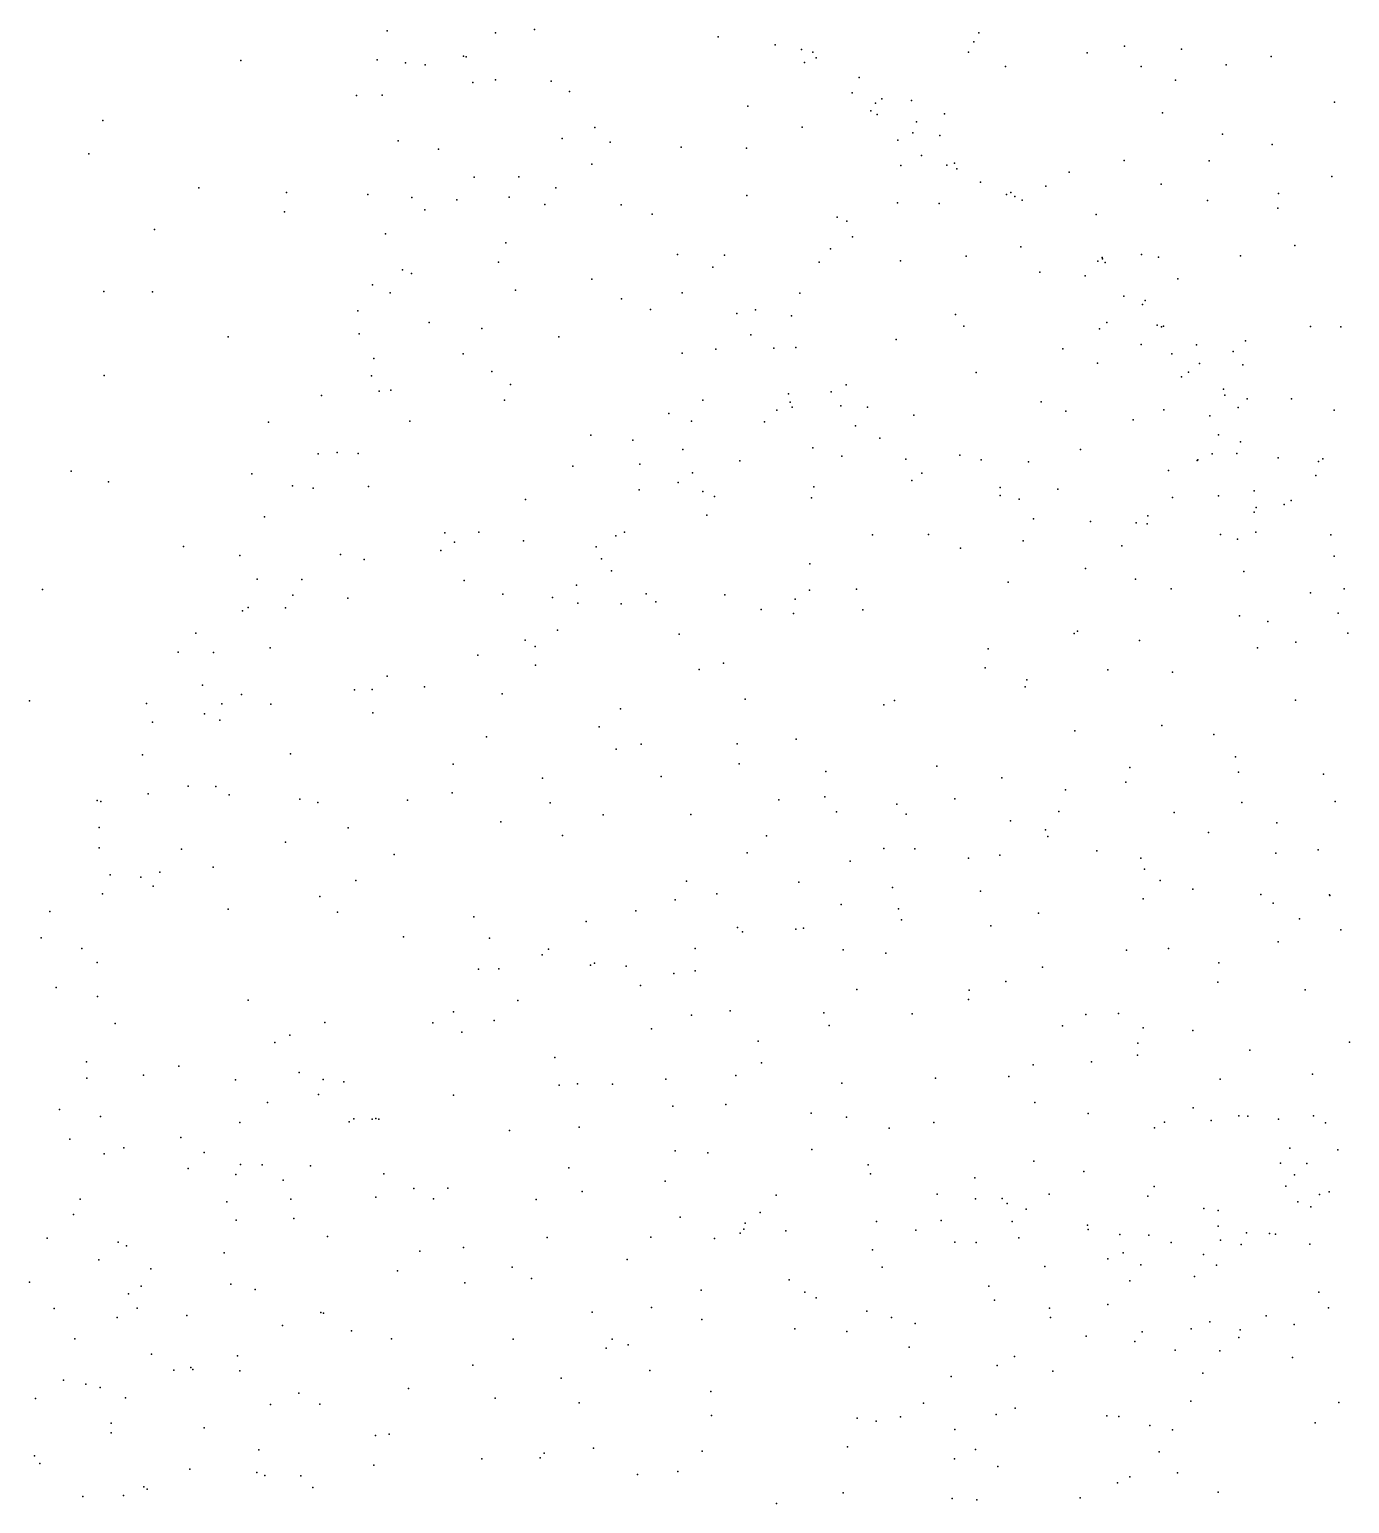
# Model space of a CAD drawing. Header units: metres. Extents: x -24.3 to 24.3, y -27.7 to 27.7.
# Drawn here: x -18.295 to -15.281, y 0.015 to 3.381 of the extents above; entities that cross this region are included whole.
import ezdxf

# ---------------------------------------------------------------- set-up
doc = ezdxf.new("R2010")
doc.units = ezdxf.units.M

msp = doc.modelspace()

# ---------------------------------------------------------------- linework, layer by layer
for p in [(-17.4784, 3.3781, -0.2259), (-17.2307, 3.3734, 1.2323), (-17.1418, 3.3809, 0.6139), (-16.1274, 3.3736, 8.3903), (-16.7227, 3.3642, -6.3585), (-16.5927, 3.3461, -5.927), (-16.532, 3.3349, -4.2849), (-16.1386, 3.3526, -3.1224), (-15.7951, 3.343, 9.3791), (-15.6647, 3.3357, 7.6974), (-17.8126, 3.3104, -0.6151), (-17.5008, 3.3114, 3.0753), (-17.4363, 3.3047, 2.3174), (-17.3917, 3.3003, 3.8318), (-17.3038, 3.3201, -0.0688), (-17.2977, 3.3181, 1.5316), (-16.5254, 3.3058, -5.4824), (-16.5062, 3.3288, -4.6776), (-16.4986, 3.3158, -5.0129), (-16.1514, 3.3288, 8.6603), (-15.8805, 3.3274, 7.8287), (-15.563, 3.3, -2.4768), (-15.4604, 3.3194, 5.0697), (-17.2306, 3.2657, 4.3475), (-16.4003, 3.2713, 5.0384), (-16.0666, 3.2961, 7.9897), (-15.7567, 3.2965, -2.7568), (-17.2827, 3.2597, -7.713), (-17.1037, 3.2632, 0.2188), (-17.0623, 3.2389, 0.875), (-16.4164, 3.2365, -5.7952), (-15.6784, 3.265, 9.5522), (-17.5483, 3.2301, -0.5167), (-17.4895, 3.2312, 3.5105), (-16.655, 3.2059, -6.7989), (-16.3636, 3.2124, -4.8276), (-16.3486, 3.2227, -4.4986), (-16.2811, 3.2185, -3.7326), (-15.3155, 3.2148, 10.0014), (-18.1276, 3.1729, -0.8391), (-16.3741, 3.195, -6.0219), (-16.3594, 3.187, -5.2619), (-16.27, 3.1697, -4.2884), (-16.2057, 3.1885, 8.8412), (-15.7084, 3.1906, 5.1468), (-17.0785, 3.1316, 0.0325), (-17.0044, 3.1567, -7.4423), (-16.5306, 3.1576, -6.6262), (-16.2784, 3.1448, -5.4881), (-16.2162, 3.1389, -4.0676), (-15.5709, 3.1417, 7.3732), (-17.4533, 3.1263, 3.7099), (-17.3612, 3.1078, 2.0109), (-16.9692, 3.1235, 0.5523), (-16.807, 3.1125, -7.1688), (-16.658, 3.1099, 5.1251), (-16.3124, 3.1283, 8.0283), (-15.458, 3.1181, -2.3119), (-18.1592, 3.0968, -8.5427), (-17.0112, 3.0734, 1.088), (-16.3056, 3.0706, -6.3139), (-16.2584, 3.0933, 7.7414), (-16.2006, 3.0709, 5.2559), (-16.1831, 3.0754, -4.5629), (-15.7958, 3.0817, 9.4858), (-15.6013, 3.0813, 9.7275), (-17.2797, 3.0436, -7.8436), (-17.1773, 3.0441, -0.2418), (-16.1778, 3.063, -6.0059), (-16.124, 3.032, -4.7843), (-15.9211, 3.055, -3.1226), (-15.3215, 3.045, 5.1803), (-17.9084, 3.0193, -8.3769), (-17.708, 3.0086, -8.2386), (-17.5222, 3.004, 3.4657), (-17.4221, 2.9973, -8.0506), (-17.1996, 2.9983, 1.5628), (-17.0929, 3.0192, -7.6247), (-16.6574, 3.0021, -7.0528), (-16.0644, 3.0044, -5.073), (-16.0543, 3.0084, -5.424), (-16.0456, 2.9998, -3.9532), (-15.9742, 3.0231, 5.3025), (-15.7109, 3.0279, -2.8043), (-15.4436, 3.0062, 7.1256), (-17.7126, 2.9645, -0.7814), (-17.3924, 2.9692, 2.2671), (-17.3189, 2.992, -0.5253), (-17.1179, 2.9811, 1.3271), (-16.9439, 2.9803, 0.8936), (-16.3129, 2.9852, 8.8515), (-16.2182, 2.9832, 7.5415), (-16.0282, 2.9912, 7.4153), (-15.6055, 2.9901, 5.2516), (-15.4449, 2.9729, 9.9347), (-16.8733, 2.9588, 0.395), (-16.4512, 2.9523, 8.6838), (-16.4289, 2.9429, 5.3267), (-15.8597, 2.9584, 7.2416), (-18.0092, 2.9243, -0.9484), (-17.4823, 2.9143, 3.7613), (-16.416, 2.9076, -6.7696), (-17.2075, 2.8935, 4.8318), (-16.8151, 2.8672, 0.088), (-16.708, 2.8658, -7.2985), (-16.466, 2.8799, 7.8505), (-16.1567, 2.8636, 9.1025), (-16.0312, 2.8844, -6.0761), (-15.7561, 2.8672, -2.9908), (-15.5303, 2.8639, -2.494), (-15.4059, 2.8873, -2.1175), (-17.4435, 2.8318, 2.6338), (-17.224, 2.8498, 1.8086), (-16.735, 2.8385, 5.2922), (-16.4919, 2.8493, 8.1956), (-16.306, 2.8529, 7.3701), (-15.8554, 2.8516, -4.1164), (-15.8456, 2.8603, -4.7183), (-15.8454, 2.8573, -3.5741), (-15.8391, 2.8488, -4.3594), (-15.7172, 2.8609, 9.6733), (-17.5114, 2.7975, 3.3606), (-17.4228, 2.8236, 4.1964), (-17.0106, 2.8104, -0.4116), (-15.9884, 2.8269, 9.3355), (-15.8846, 2.8187, 7.0432), (-15.6735, 2.8114, 6.9117), (-18.1253, 2.7827, -1.1131), (-18.014, 2.7817, -8.4777), (-17.4715, 2.7797, 3.0128), (-17.1854, 2.7856, -0.6982), (-16.9434, 2.7656, 1.2383), (-16.8051, 2.7798, 0.5216), (-16.536, 2.7786, 8.4105), (-15.7965, 2.7721, -5.6654), (-15.7479, 2.7621, -3.9247), (-17.5451, 2.7383, -0.878), (-16.8769, 2.7412, -7.5492), (-16.6802, 2.7322, -0.1875), (-16.6372, 2.7405, 0.2011), (-16.5553, 2.7272, -7.2109), (-16.1806, 2.73, -6.5951), (-15.7535, 2.7526, -5.2306), (-17.3824, 2.7114, 4.643), (-17.2624, 2.6984, 4.9955), (-16.1618, 2.7034, 7.013), (-15.852, 2.697, 9.5448), (-15.8349, 2.7119, 5.5553), (-15.72, 2.7055, -3.371), (-15.7108, 2.7019, -5.4611), (-15.7055, 2.7037, -4.9035), (-15.37, 2.703, -1.884), (-15.3007, 2.7016, 5.4141), (-17.8413, 2.679, -1.0621), (-17.5424, 2.6856, 3.5695), (-17.0864, 2.6793, 1.5726), (-16.6478, 2.6839, 7.7116), (-16.3162, 2.6732, -6.8816), (-15.7565, 2.6619, -5.8655), (-15.6303, 2.661, -2.8203), (-15.519, 2.6697, -2.227), (-17.5087, 2.6299, 3.1687), (-17.3048, 2.64, -0.8793), (-16.8048, 2.6416, 5.4636), (-16.7281, 2.6507, -0.5506), (-16.5956, 2.6529, 8.1741), (-16.5454, 2.6543, 5.5717), (-15.9357, 2.6513, 6.7963), (-15.687, 2.6399, 6.6868), (-15.5465, 2.6454, 5.5723), (-17.2391, 2.5999, 2.0671), (-16.1332, 2.5979, 9.2407), (-15.8566, 2.6188, -6.1887), (-15.6486, 2.5985, -3.5837), (-15.6239, 2.6184, -4.0952), (-15.5244, 2.6154, -2.6102), (-18.1244, 2.5904, -1.2631), (-17.5139, 2.5901, 4.4173), (-17.1963, 2.5703, 5.296), (-16.4304, 2.5695, 0.2419), (-15.6648, 2.5876, -5.6435), (-15.5688, 2.5593, -4.3893), (-17.6285, 2.5453, 3.9486), (-17.4968, 2.5551, -8.1645), (-17.4696, 2.5569, 4.8254), (-17.2105, 2.5341, -7.9923), (-16.7577, 2.5344, 1.0738), (-16.5617, 2.5486, 5.7862), (-16.5582, 2.5296, 0.5746), (-16.4642, 2.5534, -0.3594), (-15.9848, 2.5306, 6.5735), (-15.5655, 2.5461, -5.1905), (-15.5152, 2.5377, 6.4809), (-15.4138, 2.5374, 9.9114), (-16.8355, 2.5036, 5.7523), (-16.5889, 2.5116, -0.7245), (-16.5539, 2.5182, 8.6418), (-16.4428, 2.5216, 6.9722), (-16.3816, 2.5185, -0.0893), (-16.2757, 2.4999, 9.0957), (-15.9285, 2.5091, 5.7961), (-15.7049, 2.512, 5.7974), (-15.6004, 2.4989, 9.7965), (-15.5356, 2.5175, -4.8254), (-15.316, 2.5116, 5.5524), (-17.749, 2.4838, -1.1719), (-17.4263, 2.4867, -1.0426), (-16.7832, 2.4865, 7.3963), (-16.6171, 2.4847, 7.1712), (-16.4089, 2.4759, 8.9245), (-15.7748, 2.4892, 6.3202), (-17.0134, 2.4541, -0.9921), (-16.9177, 2.4428, 1.4603), (-16.5065, 2.4254, 6.0282), (-16.3531, 2.448, -0.584), (-15.58, 2.455, -3.3112), (-15.5297, 2.4393, -3.8745), (-17.6361, 2.4121, 3.5837), (-17.5927, 2.4152, 3.2596), (-17.5447, 2.4128, 4.9772), (-16.8033, 2.4216, 7.0369), (-16.673, 2.3957, 8.4506), (-16.4403, 2.4067, 6.5077), (-16.2942, 2.3997, 0.4186), (-16.1707, 2.4086, 6.3492), (-16.1219, 2.3983, -0.6084), (-16.0138, 2.3938, -0.9672), (-15.8956, 2.4217, 6.0722), (-15.6289, 2.3969, 6.0504), (-15.6272, 2.3985, -2.0116), (-15.5948, 2.4115, -5.8891), (-15.5382, 2.4123, -3.5276), (-15.4437, 2.4029, -1.6281), (-15.3519, 2.3943, -1.148), (-15.342, 2.4001, 6.2643), (-18.1996, 2.372, -1.469), (-17.7873, 2.3664, -8.3673), (-17.0543, 2.3835, 5.8103), (-16.9011, 2.388, 5.9836), (-16.7814, 2.3686, 6.694), (-16.2576, 2.3679, -7.1001), (-15.6945, 2.3741, -0.9884), (-15.3581, 2.3624, 5.7938), (-18.1141, 2.3481, -8.4853), (-17.6944, 2.3385, 3.7874), (-17.6469, 2.3332, 4.7919), (-17.5208, 2.3376, 5.3069), (-16.903, 2.3298, -7.8156), (-16.8142, 2.3467, 8.0011), (-16.7573, 2.3255, 6.407), (-16.5039, 2.3365, 6.2777), (-16.2807, 2.3512, -0.9833), (-16.0784, 2.335, 0.1248), (-15.947, 2.331, 9.4515), (-15.4988, 2.3273, -5.5452), (-17.1621, 2.3074, -1.1836), (-16.7308, 2.3145, 1.2581), (-16.5097, 2.3115, 1.0011), (-16.0786, 2.3168, -6.9126), (-16.035, 2.3082, -0.3604), (-15.685, 2.3119, -0.6932), (-15.58, 2.3162, -1.326), (-15.4944, 2.2894, -0.8083), (-15.4306, 2.296, -5.2634), (-15.4142, 2.3056, -4.4164), (-17.7583, 2.2677, -1.3452), (-16.7481, 2.2716, -1.0724), (-16.0024, 2.2631, -0.0937), (-15.8729, 2.2577, -6.5242), (-15.7419, 2.2705, -6.2688), (-15.4988, 2.2789, -3.0606), (-17.3464, 2.2317, 2.3998), (-17.269, 2.2328, 2.1657), (-16.9561, 2.2246, 6.383), (-16.9367, 2.2331, -1.206), (-16.3703, 2.2271, -7.2701), (-16.2422, 2.2279, 9.1394), (-15.768, 2.2544, -0.3852), (-15.7435, 2.2518, -1.5089), (-15.5754, 2.2275, -2.4543), (-15.4952, 2.2328, -2.7667), (-15.3238, 2.2269, 9.9499), (-17.9433, 2.2001, -1.4841), (-17.3557, 2.191, -8.1183), (-17.3244, 2.2101, 5.9491), (-17.1667, 2.2133, 6.143), (-17.0011, 2.1992, 7.1621), (-16.169, 2.1967, 0.6558), (-16.026, 2.2128, -1.3285), (-15.8013, 2.2019, -0.1732), (-15.5366, 2.2173, -0.4405), (-17.8145, 2.1795, 4.5006), (-17.5846, 2.1821, 5.5303), (-17.5306, 2.1704, 5.7852), (-16.9891, 2.1717, 1.7409), (-16.5135, 2.1605, -1.3234), (-15.316, 2.1782, -0.48), (-17.7749, 2.1259, 4.9333), (-17.6732, 2.1248, 3.1288), (-17.3024, 2.1224, -1.38), (-16.9662, 2.1443, 7.6102), (-15.8838, 2.15, -1.6701), (-15.7696, 2.1253, 0.077), (-15.5222, 2.1429, -0.1894), (-18.2648, 2.1021, -8.4153), (-17.6934, 2.089, -1.4606), (-17.2144, 2.0915, 6.4771), (-17.0462, 2.1122, 6.6307), (-16.8871, 2.0922, -1.3676), (-16.7074, 2.0898, -7.6416), (-16.5138, 2.1008, 8.7584), (-16.4066, 2.1029, 8.9578), (-16.0606, 2.1188, -1.5309), (-15.6881, 2.1034, -1.8481), (-15.3706, 2.0944, -2.9872), (-15.2934, 2.1035, -4.6065), (-17.7953, 2.0612, 3.8252), (-17.71, 2.0605, 5.3987), (-17.5683, 2.082, 2.8665), (-17.1009, 2.0838, -7.951), (-17.0433, 2.0705, 7.4109), (-16.9443, 2.069, 7.9086), (-16.8645, 2.0737, 1.5686), (-16.6242, 2.0561, 8.5544), (-16.5464, 2.0797, 1.2369), (-16.3921, 2.0553, 1.0645), (-17.8087, 2.0532, -8.3268), (-16.5505, 2.0475, -7.458), (-15.5324, 2.042, -2.3023), (-15.4673, 2.0289, -2.5139), (-15.307, 2.048, -4.017), (-17.9152, 2.0023, 4.3623), (-17.1628, 1.9865, 6.8869), (-17.0891, 2.0093, -1.4309), (-16.8116, 1.9999, 8.1791), (-15.9095, 2.0018, -6.6168), (-15.902, 2.0067, 0.4795), (-15.2853, 2.0023, 9.9616), (-17.9551, 1.959, 4.6668), (-17.875, 1.9582, 4.0662), (-17.7457, 1.9688, 5.7536), (-17.2714, 1.9524, -8.0408), (-17.1403, 1.9722, 2.0658), (-16.1065, 1.9663, 0.7801), (-15.7606, 1.9854, 0.3112), (-15.4915, 1.9689, 0.0058), (-15.4037, 1.9814, -5.5451), (-17.1396, 1.9291, 7.2687), (-16.7657, 1.9191, -1.501), (-16.7103, 1.9339, 8.3857), (-16.1128, 1.9232, 9.2837), (-17.4786, 1.9043, 2.6409), (-16.0178, 1.8955, -6.8362), (-15.833, 1.9183, -1.8423), (-15.6853, 1.9133, 9.7149), (-17.8995, 1.8838, 5.207), (-17.8105, 1.862, 3.5042), (-17.5529, 1.8726, -8.1511), (-17.5123, 1.874, 6.5146), (-17.3933, 1.8798, 6.7418), (-17.2156, 1.864, 7.0676), (-16.6612, 1.8518, -7.5649), (-16.0217, 1.8796, -1.7154), (-18.2944, 1.848, -1.8486), (-18.0277, 1.842, -1.7604), (-17.895, 1.8182, 5.8681), (-17.8556, 1.8412, 3.7492), (-17.7439, 1.8405, 3.2121), (-17.5106, 1.8207, -1.6138), (-16.9458, 1.8299, 1.7929), (-16.3447, 1.8389, -7.2383), (-16.3201, 1.8489, -1.6197), (-15.4048, 1.8494, -5.7217), (-18.014, 1.7992, 5.0036), (-17.8605, 1.8034, -8.2439), (-16.9942, 1.7886, -1.532), (-15.7098, 1.7916, 0.426), (-17.2517, 1.7656, 2.3267), (-16.5447, 1.7599, -1.6436), (-15.9086, 1.7796, 0.6827), (-15.5906, 1.7711, -6.0826), (-18.0369, 1.7243, 4.511), (-17.6987, 1.7265, -1.7082), (-16.9556, 1.7378, 7.8892), (-16.8983, 1.7492, -7.7909), (-16.6791, 1.7496, 1.5982), (-15.5417, 1.7199, 0.2702), (-17.3278, 1.7033, -7.9921), (-16.6745, 1.7036, 8.461), (-16.4767, 1.6867, -7.376), (-16.2236, 1.6983, 1.1394), (-15.7829, 1.6953, -6.4325), (-15.5345, 1.685, 15.3775), (-17.9327, 1.653, 6.1507), (-17.8693, 1.6522, 3.4557), (-17.1234, 1.6715, -7.8982), (-16.8527, 1.6752, 8.099), (-16.0753, 1.6718, 9.329), (-15.7922, 1.6622, 15.1543), (-15.3404, 1.68, 0.0401), (-18.1402, 1.6203, 4.9403), (-18.1321, 1.6183, 5.2946), (-18.0241, 1.6357, 4.2808), (-17.8388, 1.6334, 6.3584), (-17.6778, 1.6235, 6.673), (-17.6363, 1.6159, -8.0777), (-17.4318, 1.6208, 2.5502), (-17.3297, 1.6374, -1.6447), (-16.5838, 1.6215, 8.6463), (-16.4794, 1.6283, 8.8406), (-16.1821, 1.6239, 14.8469), (-15.9295, 1.6443, 14.9709), (-15.3143, 1.6177, -2.4423), (-17.1064, 1.6146, 7.6846), (-16.9854, 1.5871, 1.9471), (-16.7849, 1.588, 1.7891), (-16.4526, 1.5942, 14.8371), (-16.3145, 1.612, -1.7813), (-16.2934, 1.5891, 15.0534), (-15.9446, 1.595, 15.3104), (-15.6815, 1.5931, 14.7412), (-15.5271, 1.6153, 14.9135), (-18.136, 1.5584, 5.7889), (-17.5674, 1.5576, 2.8257), (-17.2185, 1.5716, 7.3776), (-16.0552, 1.574, 1.0289), (-15.975, 1.5535, -6.7932), (-15.4474, 1.569, -5.866), (-17.71, 1.525, 3.1149), (-17.078, 1.5406, -1.6642), (-16.6123, 1.5399, -1.7624), (-15.9702, 1.5381, 14.6258), (-15.6034, 1.5468, -2.1061), (-18.1356, 1.5118, 4.6857), (-17.9481, 1.5089, 3.6422), (-17.4624, 1.4972, 7.1614), (-16.6567, 1.5005, 14.7865), (-16.421, 1.4813, 1.5515), (-16.3442, 1.5106, 14.5826), (-16.2732, 1.5102, -7.1935), (-16.1507, 1.4882, 1.2161), (-16.0794, 1.4957, -1.8246), (-15.8581, 1.505, 0.8388), (-15.7574, 1.4885, 9.6493), (-15.4494, 1.4997, 0.2645), (-15.3524, 1.5076, 15.0599), (-18.1109, 1.4504, 4.442), (-17.9975, 1.4564, 6.3765), (-17.8758, 1.4682, 6.5806), (-15.7492, 1.4633, 15.6049), (-18.0404, 1.4449, -8.1661), (-18.0121, 1.4247, 3.8468), (-17.5496, 1.4377, -7.9707), (-16.7947, 1.436, -7.6566), (-16.5387, 1.4334, -7.4295), (-16.3246, 1.4214, 15.4145), (-15.7138, 1.4375, -1.9438), (-15.6387, 1.4178, -6.2192), (-18.1283, 1.4072, 6.1662), (-17.6322, 1.4007, 7.0589), (-16.821, 1.3934, 15.1169), (-16.7254, 1.4068, 14.3956), (-16.442, 1.383, -1.7837), (-16.1233, 1.4133, -7.0542), (-15.7526, 1.3955, -6.4185), (-15.4838, 1.4057, 14.66), (-15.4556, 1.3855, 15.6535), (-15.3268, 1.4047, 0.0217), (-15.3261, 1.4034, -5.6641), (-18.2486, 1.3665, 5.2363), (-17.8414, 1.372, 3.383), (-17.5918, 1.3655, -1.8396), (-17.2806, 1.3542, 7.5352), (-16.9108, 1.3683, 14.9067), (-16.3112, 1.3727, 9.0825), (-16.3037, 1.3477, 14.1856), (-15.9909, 1.3628, 15.6439), (-15.3956, 1.35, 9.9157), (-17.0238, 1.3436, 14.5621), (-16.6785, 1.3302, 14.1909), (-16.6669, 1.3202, 8.4806), (-16.5454, 1.3261, 15.455), (-16.5278, 1.3287, 8.762), (-16.1004, 1.3343, 9.3088), (-15.3012, 1.3247, -2.0081), (-18.2678, 1.3066, 5.8588), (-18.1755, 1.2823, -2.0347), (-17.4409, 1.309, 2.6442), (-17.2443, 1.3057, -1.7271), (-17.11, 1.2804, 2.2663), (-16.775, 1.282, 15.3785), (-15.6946, 1.2822, 14.2634), (-15.4439, 1.2972, -5.862), (-18.1406, 1.2503, 4.2618), (-17.1246, 1.2681, 14.7535), (-17.0048, 1.249, 15.2508), (-16.4375, 1.2789, 14.0273), (-16.3395, 1.2714, 1.6217), (-15.7907, 1.2786, 15.7772), (-15.5797, 1.2494, 9.7738), (-17.2694, 1.235, 14.2812), (-17.2236, 1.2359, 14.5197), (-17.0143, 1.2443, 14.055), (-16.9323, 1.2417, -1.7355), (-16.8239, 1.225, 8.2192), (-16.7751, 1.231, 13.964), (-15.9818, 1.2395, -6.8087), (-18.2336, 1.1935, 4.6821), (-16.8997, 1.1974, -7.5874), (-16.4057, 1.1886, 13.8077), (-16.1497, 1.1868, 13.9182), (-16.0658, 1.2066, -1.8296), (-15.582, 1.2055, 0.6341), (-15.3822, 1.1876, 0.179), (-18.1392, 1.1726, 6.5475), (-17.7958, 1.1642, 7.1139), (-17.1802, 1.1637, 15.091), (-16.1507, 1.1654, 1.4732), (-17.6204, 1.1135, -1.8495), (-17.3743, 1.1125, 14.0072), (-17.327, 1.1374, 14.837), (-17.2337, 1.1177, 7.8455), (-16.7832, 1.1297, 2.101), (-16.695, 1.14, -1.7512), (-16.4813, 1.1357, 15.6136), (-16.2795, 1.1331, 9.1211), (-15.883, 1.1313, -6.6228), (-15.8089, 1.1336, 13.9902), (-18.0991, 1.1108, 4.0144), (-17.7004, 1.0842, -7.8508), (-17.308, 1.091, -1.7534), (-16.875, 1.0985, 13.6402), (-16.4695, 1.1065, 8.879), (-15.9366, 1.1053, 9.4886), (-15.7521, 1.1014, 9.6519), (-15.6387, 1.095, 14.1206), (-17.7348, 1.0672, 3.1717), (-16.6311, 1.0706, 13.535), (-15.7641, 1.0663, -6.4057), (-15.5084, 1.0502, 15.8352), (-15.2812, 1.0687, 15.7183), (-18.1648, 1.0235, 6.7094), (-17.9536, 1.0138, -7.8141), (-17.0958, 1.0332, -7.6035), (-16.6236, 1.0208, 8.5719), (-16.0034, 1.0169, 13.7315), (-15.8706, 1.0238, 1.2121), (-15.7653, 1.0383, -1.8323), (-18.1641, 0.9861, 4.2087), (-18.0346, 0.9928, 3.7518), (-17.8244, 0.9826, 7.2498), (-17.6788, 0.9988, 7.4135), (-17.6245, 0.9831, 14.5543), (-17.5768, 0.9774, 13.9322), (-16.8419, 0.9839, -7.4475), (-16.6824, 0.9923, 15.5809), (-16.2261, 0.9862, 13.5877), (-16.0586, 0.9903, -6.8133), (-15.5763, 0.984, 9.9494), (-15.3658, 0.9951, 0.0634), (-17.635, 0.9486, 2.9713), (-17.3265, 0.9474, 2.6529), (-17.0854, 0.9705, 2.4168), (-17.044, 0.973, 13.2852), (-16.9641, 0.9724, 15.4382), (-16.4405, 0.9746, 1.9127), (-18.2261, 0.9144, 4.408), (-17.7514, 0.9305, 14.1685), (-16.8264, 0.9225, 2.2722), (-16.7051, 0.9262, 13.0833), (-15.9993, 0.9305, 1.4571), (-15.6378, 0.9181, 0.8258), (-18.133, 0.8988, -7.7122), (-17.8147, 0.8847, 3.3068), (-17.5648, 0.8863, 7.6489), (-17.5545, 0.8935, -7.685), (-17.5127, 0.8922, 15.0031), (-17.504, 0.8941, 13.46), (-17.4969, 0.8922, -1.8086), (-16.5106, 0.9063, 8.8028), (-16.4298, 0.8967, 15.7672), (-16.2299, 0.8852, 15.8557), (-15.8778, 0.9058, 9.6968), (-15.7037, 0.8857, 15.8635), (-15.5971, 0.8896, 13.9376), (-15.5339, 0.9001, 0.5646), (-15.5136, 0.8997, -1.6806), (-15.4435, 0.8928, -5.8173), (-15.3631, 0.9003, -0.2382), (-15.3359, 0.8839, 14.2256), (-18.2029, 0.8467, 6.8529), (-17.9494, 0.8507, 3.5329), (-17.199, 0.867, 15.3531), (-17.04, 0.874, 13.004), (-16.3323, 0.8718, 9.0696), (-15.7263, 0.8726, 13.7458), (-18.1246, 0.8131, 4.0192), (-18.0795, 0.8268, 7.0719), (-17.896, 0.8161, -1.9421), (-16.8208, 0.8203, -1.7193), (-16.7458, 0.8158, -7.3113), (-16.509, 0.8235, 12.844), (-15.4175, 0.826, -1.4047), (-15.3078, 0.8222, -0.934), (-17.9329, 0.7798, 7.2911), (-17.8129, 0.7892, 13.8362), (-17.7636, 0.7882, 7.4903), (-17.653, 0.7859, 13.3042), (-17.0633, 0.7812, 12.7407), (-16.3804, 0.7885, -7.0439), (-16.0021, 0.7969, 13.4066), (-15.4389, 0.792, 0.0942), (-15.3784, 0.7914, -0.5044), (-17.824, 0.766, 14.6069), (-17.7155, 0.753, 3.1222), (-17.4858, 0.7679, 7.8213), (-16.8437, 0.751, 12.6129), (-16.3747, 0.768, 2.0158), (-16.1365, 0.7584, 13.1813), (-15.888, 0.773, -6.5491), (-15.4066, 0.7655, 15.8416), (-18.1792, 0.7099, -2.0707), (-17.6979, 0.7097, -1.8761), (-17.5041, 0.7141, -7.5425), (-17.4177, 0.7338, 2.8086), (-17.3723, 0.7106, -1.7903), (-17.34, 0.7352, 12.8602), (-17.1381, 0.709, -7.4293), (-17.0327, 0.727, 2.5769), (-16.5901, 0.7191, 12.2669), (-16.2227, 0.721, 12.6053), (-16.1354, 0.7107, 1.8028), (-16.0742, 0.7117, 9.4574), (-15.9672, 0.7211, 15.8738), (-15.7417, 0.7165, 1.0947), (-15.7273, 0.7386, 10.0573), (-15.4266, 0.7392, -1.18), (-15.3497, 0.7204, -5.6252), (-15.3277, 0.7263, 10.9093), (-18.1945, 0.6748, 4.2273), (-17.8441, 0.7038, -7.5543), (-16.6268, 0.6796, 8.7461), (-16.0631, 0.7001, 12.7886), (-16.0195, 0.6872, -1.6647), (-15.6139, 0.6887, 0.7113), (-15.5814, 0.6843, 10.2857), (-15.399, 0.7039, 13.986), (-15.3698, 0.6925, 11.257), (-17.8229, 0.6616, 13.4681), (-17.6916, 0.666, 15.0371), (-16.8091, 0.6685, 12.2984), (-16.6642, 0.6414, -7.1793), (-16.6608, 0.6547, 15.7699), (-16.3612, 0.6591, 12.1941), (-16.2132, 0.6614, -6.8307), (-16.0513, 0.659, 12.297), (-15.8796, 0.6502, 11.6367), (-15.8776, 0.6408, 12.6539), (-15.5813, 0.6481, 13.6784), (-18.2544, 0.6207, 7.0273), (-18.0927, 0.6117, -7.4701), (-17.6144, 0.6245, 12.9606), (-17.1127, 0.622, 15.5408), (-16.8764, 0.6229, 15.669), (-16.7313, 0.6203, -1.6933), (-16.6722, 0.6322, 12.0464), (-16.5683, 0.6375, 2.3263), (-16.2712, 0.6387, 9.2165), (-16.1821, 0.612, 15.8792), (-16.1333, 0.611, 11.5879), (-16.0365, 0.6213, 12.0438), (-15.8056, 0.6288, 13.3046), (-15.7397, 0.6273, 11.3281), (-15.6886, 0.6111, 11.0373), (-15.5759, 0.6164, -6.025), (-15.5289, 0.606, 11.8949), (-15.5165, 0.633, 10.5608), (-15.4642, 0.6311, -0.8798), (-15.4502, 0.63, -0.3547), (-15.3715, 0.6074, 11.7052), (-18.0735, 0.6034, 3.7782), (-17.8505, 0.5876, 14.8591), (-17.404, 0.591, 12.5818), (-17.304, 0.5995, 8.076), (-16.9304, 0.5723, 12.0823), (-16.37, 0.5938, 2.1816), (-15.833, 0.5739, -6.4093), (-15.7983, 0.5872, -1.4908), (-15.6145, 0.5832, -1.3454), (-18.1365, 0.5715, 3.9921), (-18.0175, 0.5511, 14.0708), (-17.4549, 0.5464, 2.954), (-17.1932, 0.5548, -1.7639), (-16.3482, 0.5547, 11.5752), (-15.9768, 0.5561, 9.7932), (-15.7578, 0.5595, 12.8686), (-15.5845, 0.559, 0.4471), (-18.2948, 0.5199, -2.1923), (-18.0399, 0.5109, 14.3747), (-17.8353, 0.5154, 13.1829), (-17.3011, 0.519, 15.4921), (-17.1488, 0.5284, 8.2337), (-16.5602, 0.5255, 8.8883), (-16.1045, 0.5115, -6.6575), (-15.7827, 0.5235, 10.7288), (-15.635, 0.5329, 15.8944), (-18.0686, 0.4938, -2.0444), (-17.7799, 0.5038, 3.273), (-16.7611, 0.5019, 11.7227), (-16.5247, 0.4978, 15.856), (-16.4989, 0.4846, -1.632), (-16.0918, 0.4793, 11.2064), (-15.3516, 0.4971, 12.1358), (-18.2382, 0.4601, 4.3591), (-18.0945, 0.4394, -7.3241), (-18.0489, 0.4611, 13.6538), (-17.9357, 0.4444, 7.5472), (-17.6298, 0.4511, 15.1727), (-17.6237, 0.4495, -1.8573), (-17.0104, 0.4515, 15.6373), (-16.8748, 0.4624, -7.149), (-16.3834, 0.454, 11.3267), (-16.3269, 0.4396, -6.852), (-15.9662, 0.4611, 15.8807), (-15.9636, 0.4394, 1.7473), (-15.833, 0.4694, 1.3245), (-15.4718, 0.4437, 12.4261), (-15.3294, 0.4618, -5.553), (-17.7172, 0.4211, -7.3181), (-17.5598, 0.4089, 7.9699), (-16.7598, 0.4352, 8.7039), (-16.5472, 0.4136, -6.9845), (-16.4288, 0.4074, 2.4194), (-16.2726, 0.4262, 9.334), (-15.7545, 0.4066, 1.117), (-15.643, 0.4136, -1.0607), (-15.6, 0.4295, 12.7106), (-15.5312, 0.4118, -0.2213), (-15.4075, 0.4236, 13.6494), (-18.1912, 0.3907, 7.3058), (-17.4682, 0.3907, 15.3763), (-17.1909, 0.3904, 11.9213), (-16.9648, 0.3904, 2.787), (-16.9283, 0.3772, -1.6267), (-16.2862, 0.3719, 11.0426), (-15.8825, 0.3971, 10.2274), (-15.7716, 0.3848, -6.2473), (-15.534, 0.3941, 13.0103), (-18.0161, 0.3558, 13.2624), (-17.8201, 0.3517, 7.7333), (-16.9783, 0.3699, 8.4875), (-16.0462, 0.3503, 1.9707), (-15.6789, 0.3647, 0.6812), (-15.5773, 0.3637, 0.1093), (-15.4117, 0.3482, 15.7703), (-17.9655, 0.3194, 14.69), (-17.9262, 0.3253, 13.034), (-17.9217, 0.3212, -1.9836), (-17.8144, 0.3178, 14.9434), (-17.2824, 0.3309, -1.7485), (-16.8787, 0.3186, 11.536), (-16.1907, 0.3046, 10.6984), (-16.0859, 0.3303, 9.7292), (-15.9588, 0.3169, -1.3294), (-15.6164, 0.3127, 0.3179), (-18.2168, 0.2968, -7.1803), (-18.166, 0.287, 4.0828), (-18.1335, 0.28, 13.7677), (-17.4299, 0.2772, 12.0857), (-17.0811, 0.3008, 11.7319), (-16.7393, 0.2703, 2.7851), (-18.2809, 0.2546, -2.1998), (-18.0757, 0.256, 14.5111), (-17.7445, 0.2407, 12.5333), (-17.6798, 0.2666, 3.2884), (-17.6316, 0.2417, 12.3332), (-17.2317, 0.2553, 8.305), (-17.04, 0.2447, -7.059), (-16.2537, 0.2437, 9.4637), (-15.6433, 0.2483, -5.9138), (-15.3059, 0.2455, 13.261), (-16.7374, 0.2161, 11.3034), (-16.4052, 0.2094, 9.2663), (-16.3619, 0.2031, -1.5196), (-16.306, 0.2125, 15.8445), (-16.0878, 0.2183, 10.3913), (-16.0443, 0.2326, 9.9501), (-15.835, 0.2153, 1.4368), (-15.8077, 0.2133, -1.077), (-18.1081, 0.1984, 7.5224), (-18.108, 0.1765, 3.9022), (-17.8963, 0.1876, 12.7836), (-17.5052, 0.1698, 15.3225), (-17.474, 0.1731, -1.7629), (-16.1823, 0.1841, -6.4952), (-15.7367, 0.1928, -0.7372), (-15.6853, 0.1831, 0.5028), (-15.3597, 0.1988, -5.2632), (-17.7714, 0.1377, -7.0694), (-17.0073, 0.1409, 8.5554), (-16.7592, 0.1347, 8.8364), (-16.4274, 0.144, -6.7103), (-16.1349, 0.1381, 2.3215), (-18.2832, 0.1239, 7.374), (-18.2713, 0.1062, 4.4835), (-17.5089, 0.1023, 8.1632), (-17.262, 0.117, -7.0558), (-17.1288, 0.1195, 2.9871), (-17.1201, 0.13, -1.6063), (-16.1827, 0.1172, 9.6863), (-15.7155, 0.1332, -0.3747), (-17.9284, 0.0933, 14.7724), (-17.7755, 0.0857, -1.8597), (-17.7574, 0.0785, 7.9795), (-17.6751, 0.0784, 15.163), (-16.9064, 0.0813, 11.366), (-16.8146, 0.088, -1.521), (-16.0842, 0.0996, 10.1992), (-15.7827, 0.0761, 1.1186), (-15.6737, 0.0848, 0.0639), (-18.034, 0.0528, -2.024), (-18.0264, 0.0479, 12.9905), (-17.6477, 0.0517, 3.3827), (-16.4368, 0.0393, 2.7866), (-15.8108, 0.0622, -5.949), (-15.5809, 0.041, 15.7119), (-18.1733, 0.0309, 13.9578), (-18.0802, 0.0328, 7.6617), (-16.5892, 0.0148, -1.4808), (-16.1881, 0.026, -1.2686), (-16.1321, 0.0229, -6.297), (-15.8962, 0.0279, 1.7266)]:
    msp.add_point(p)

doc.saveas('drawing.dxf')
